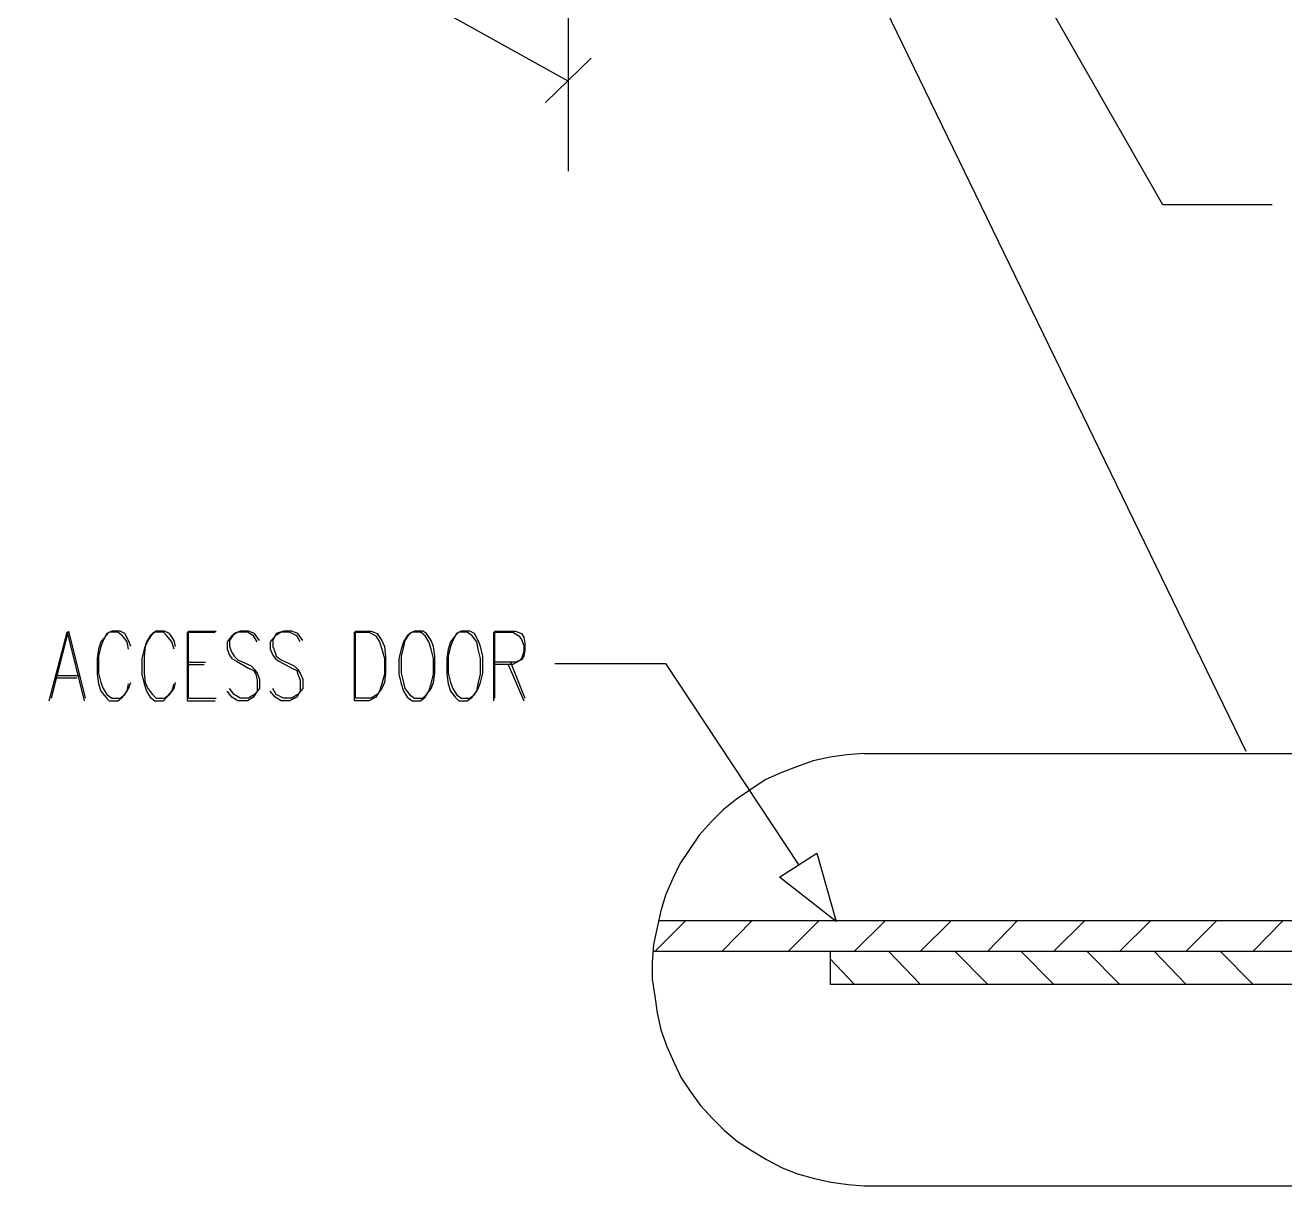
# Model space of a CAD drawing. Header units: metres. Extents: x 14 to 601, y -779 to -12.
# Drawn here: x 227 to 352.8, y -634.8 to -518.8 of the extents above; entities that cross this region are included whole.
import ezdxf

# ---------------------------------------------------------------- set-up
doc = ezdxf.new("R2010")
doc.units = ezdxf.units.M

msp = doc.modelspace()

# ---------------------------------------------------------------- linework, layer by layer
for p, q in [((284.92, -459.56), (348.88, -591.32)), ((281.2, -468.44), (281.2, -533.36)), ((281.2, -524.36), (226.96, -494.12)), ((340.6, -536.72), (318.64, -498.32)), ((278.92, -526.52), (283.48, -522.08)), ((351.52, -536.72), (340.6, -536.72)), ((229.36, -586.28), (231.16, -579.44)), ((229.6, -586.04), (231.28, -579.32)), ((231.16, -579.44), (232.84, -586.28)), ((231.28, -579.32), (232.96, -586.04)), ((235, -579.8), (234.52, -580.4)), ((235.12, -579.56), (234.76, -580.28)), ((235.36, -579.44), (235, -579.8)), ((235.6, -579.32), (235.12, -579.56)), ((236.2, -579.44), (235.36, -579.44)), ((236.44, -579.32), (235.6, -579.32)), ((236.68, -579.8), (236.2, -579.44)), ((236.92, -579.56), (236.44, -579.32)), ((237.16, -580.4), (236.68, -579.8)), ((237.28, -580.28), (236.92, -579.56)), ((239.44, -579.8), (239.08, -580.4)), ((239.68, -579.56), (239.2, -580.28)), ((239.92, -579.44), (239.44, -579.8)), ((240.04, -579.32), (239.68, -579.56)), ((240.76, -579.44), (239.92, -579.44)), ((240.88, -579.32), (240.04, -579.32)), ((241.12, -579.8), (240.76, -579.44)), ((241.36, -579.56), (240.88, -579.32)), ((241.6, -580.4), (241.12, -579.8)), ((241.84, -580.28), (241.36, -579.56)), ((243.16, -586.28), (243.16, -579.44)), ((243.16, -579.44), (245.92, -579.44)), ((243.28, -586.04), (243.28, -579.32)), ((243.28, -579.32), (246.04, -579.32)), ((247.6, -579.8), (247.12, -580.4)), ((247.84, -579.56), (247.36, -580.28)), ((248.2, -579.44), (247.6, -579.8)), ((248.44, -579.32), (247.84, -579.56)), ((249.16, -579.44), (248.2, -579.44)), ((249.28, -579.32), (248.44, -579.32)), ((249.76, -579.8), (249.16, -579.44)), ((249.88, -579.56), (249.28, -579.32)), ((250.12, -580.4), (249.76, -579.8)), ((250.36, -580.28), (249.88, -579.56)), ((251.92, -579.8), (251.44, -580.4)), ((252.04, -579.56), (251.68, -580.28)), ((252.52, -579.44), (251.92, -579.8)), ((252.76, -579.32), (252.04, -579.56)), ((253.36, -579.44), (252.52, -579.44)), ((253.6, -579.32), (252.76, -579.32)), ((254.08, -579.8), (253.36, -579.44)), ((254.2, -579.56), (253.6, -579.32)), ((254.44, -580.4), (254.08, -579.8)), ((254.68, -580.28), (254.2, -579.56)), ((259.84, -586.28), (259.84, -579.44)), ((259.84, -579.44), (261.28, -579.44)), ((259.96, -586.04), (259.96, -579.32)), ((259.96, -579.32), (261.52, -579.32)), ((261.28, -579.44), (262, -579.8)), ((261.52, -579.32), (262.12, -579.56)), ((262, -579.8), (262.36, -580.4)), ((262.12, -579.56), (262.6, -580.28)), ((265.12, -579.8), (264.76, -580.4)), ((265.36, -579.56), (264.88, -580.28)), ((265.6, -579.44), (265.12, -579.8)), ((265.84, -579.32), (265.36, -579.56)), ((266.44, -579.44), (265.6, -579.44)), ((266.68, -579.32), (265.84, -579.32)), ((266.92, -579.8), (266.44, -579.44)), ((267.04, -579.56), (266.68, -579.32)), ((267.28, -580.4), (266.92, -579.8)), ((267.52, -580.28), (267.04, -579.56)), ((269.92, -579.8), (269.44, -580.4)), ((270.04, -579.56), (269.68, -580.28)), ((270.28, -579.44), (269.92, -579.8)), ((270.52, -579.32), (270.04, -579.56)), ((271.12, -579.44), (270.28, -579.44)), ((271.36, -579.32), (270.52, -579.32)), ((271.6, -579.8), (271.12, -579.44)), ((271.84, -579.56), (271.36, -579.32)), ((272.08, -580.4), (271.6, -579.8)), ((272.2, -580.28), (271.84, -579.56)), ((273.76, -586.28), (273.76, -579.44)), ((273.76, -579.44), (275.68, -579.44)), ((273.88, -586.04), (273.88, -579.32)), ((273.88, -579.32), (275.92, -579.32)), ((275.68, -579.44), (276.28, -579.8)), ((275.92, -579.32), (276.52, -579.56)), ((276.28, -579.8), (276.52, -580.16)), ((276.52, -579.56), (276.76, -579.92)), ((276.76, -579.92), (276.88, -580.52)), ((234.28, -581.12), (234.16, -582.08)), ((234.52, -580.4), (234.28, -581.12)), ((234.52, -580.88), (234.28, -581.84)), ((234.76, -580.28), (234.52, -580.88)), ((237.28, -581.12), (237.16, -580.4)), ((237.52, -580.88), (237.28, -580.28)), ((238.84, -581.12), (238.6, -582.08)), ((239.08, -580.4), (238.84, -581.12)), ((238.96, -580.88), (238.84, -581.84)), ((239.2, -580.28), (238.96, -580.88)), ((241.84, -581.12), (241.6, -580.4)), ((241.96, -580.88), (241.84, -580.28)), ((247.12, -580.4), (247.12, -581.12)), ((247.12, -581.12), (247.36, -581.72)), ((247.36, -580.28), (247.36, -580.88)), ((247.36, -580.88), (247.6, -581.48)), ((251.44, -580.4), (251.44, -581.12)), ((251.44, -581.12), (251.68, -581.72)), ((251.68, -580.28), (251.68, -580.88)), ((251.68, -580.88), (251.92, -581.48)), ((262.36, -580.4), (262.6, -581.12)), ((262.6, -580.28), (262.84, -580.88)), ((262.6, -581.12), (262.84, -582.08)), ((262.84, -580.88), (262.96, -581.84)), ((264.52, -581.12), (264.28, -582.08)), ((264.76, -580.4), (264.52, -581.12)), ((264.76, -580.88), (264.52, -581.84)), ((264.88, -580.28), (264.76, -580.88)), ((267.52, -581.12), (267.28, -580.4)), ((267.76, -580.88), (267.52, -580.28)), ((267.76, -582.08), (267.52, -581.12)), ((267.88, -581.84), (267.76, -580.88)), ((269.2, -581.12), (269.08, -582.08)), ((269.44, -580.4), (269.2, -581.12)), ((269.44, -580.88), (269.2, -581.84)), ((269.68, -580.28), (269.44, -580.88)), ((272.2, -581.12), (272.08, -580.4)), ((272.44, -580.88), (272.2, -580.28)), ((272.44, -582.08), (272.2, -581.12)), ((272.68, -581.84), (272.44, -580.88)), ((276.52, -580.16), (276.76, -580.76)), ((276.76, -580.76), (276.76, -581.36)), ((276.88, -581.24), (276.76, -581.84)), ((276.88, -580.52), (276.88, -581.24)), ((234.16, -582.08), (234.16, -583.64)), ((234.28, -581.84), (234.28, -583.52)), ((238.6, -582.08), (238.6, -583.64)), ((238.84, -581.84), (238.84, -583.52)), ((243.28, -582.44), (244.96, -582.44)), ((247.36, -581.72), (247.6, -582.08)), ((247.6, -581.48), (247.84, -581.84)), ((247.6, -582.08), (248.08, -582.32)), ((247.84, -581.84), (248.2, -582.2)), ((248.08, -582.32), (249.28, -583.04)), ((248.2, -582.2), (249.52, -582.8)), ((251.68, -581.72), (251.92, -582.08)), ((251.92, -581.48), (252.04, -581.84)), ((251.92, -582.08), (252.28, -582.32)), ((252.04, -581.84), (252.52, -582.2)), ((252.28, -582.32), (253.6, -583.04)), ((252.52, -582.2), (253.84, -582.8)), ((262.84, -582.08), (262.84, -583.64)), ((262.96, -581.84), (262.96, -583.52)), ((264.28, -582.08), (264.28, -583.64)), ((264.52, -581.84), (264.52, -583.52)), ((267.76, -583.64), (267.76, -582.08)), ((267.88, -583.52), (267.88, -581.84)), ((269.08, -582.08), (269.08, -583.64)), ((269.2, -581.84), (269.2, -583.52)), ((272.44, -583.64), (272.44, -582.08)), ((272.68, -583.52), (272.68, -581.84)), ((275.92, -582.44), (273.88, -582.44)), ((275.44, -582.44), (276.88, -586.04)), ((276.28, -582.32), (275.68, -582.68)), ((276.52, -582.2), (275.92, -582.44)), ((276.52, -582.08), (276.28, -582.32)), ((276.76, -581.36), (276.52, -582.08)), ((276.76, -581.84), (276.52, -582.2)), ((230.2, -583.76), (232.36, -583.76)), ((234.16, -583.64), (234.28, -584.6)), ((234.28, -583.52), (234.52, -584.48)), ((238.6, -583.64), (238.84, -584.6)), ((238.84, -583.52), (238.96, -584.48)), ((243.16, -582.68), (244.84, -582.68)), ((249.28, -583.04), (249.76, -583.28)), ((249.52, -582.8), (249.88, -583.16)), ((249.76, -583.28), (250, -583.64)), ((249.88, -583.16), (250.12, -583.52)), ((250, -583.64), (250.12, -584.24)), ((250.12, -583.52), (250.36, -584.12)), ((253.6, -583.04), (254.08, -583.28)), ((253.84, -582.8), (254.2, -583.16)), ((254.08, -583.28), (254.2, -583.64)), ((254.2, -583.16), (254.44, -583.52)), ((254.2, -583.64), (254.44, -584.24)), ((254.44, -583.52), (254.68, -584.12)), ((262.84, -583.64), (262.6, -584.6)), ((262.96, -583.52), (262.84, -584.48)), ((264.28, -583.64), (264.52, -584.6)), ((264.52, -583.52), (264.76, -584.48)), ((267.52, -584.6), (267.76, -583.64)), ((267.76, -584.48), (267.88, -583.52)), ((269.08, -583.64), (269.2, -584.6)), ((269.2, -583.52), (269.44, -584.48)), ((272.2, -584.6), (272.44, -583.64)), ((272.44, -584.48), (272.68, -583.52)), ((275.68, -582.68), (273.76, -582.68)), ((275.2, -582.68), (276.76, -586.28)), ((279.88, -582.56), (290.92, -582.56)), ((290.92, -582.56), (304.24, -602.72)), ((230.08, -584), (232.12, -584)), ((234.28, -584.6), (234.52, -585.32)), ((234.52, -584.48), (234.76, -585.08)), ((237.16, -585.32), (237.28, -584.6)), ((237.28, -585.08), (237.52, -584.48)), ((238.84, -584.6), (239.08, -585.32)), ((238.96, -584.48), (239.2, -585.08)), ((241.6, -585.32), (241.84, -584.6)), ((241.84, -585.08), (241.96, -584.48)), ((250.12, -584.24), (250.12, -585.32)), ((250.36, -584.12), (250.36, -585.08)), ((254.44, -584.24), (254.44, -585.32)), ((254.68, -584.12), (254.68, -585.08)), ((262.6, -584.6), (262.36, -585.32)), ((262.84, -584.48), (262.6, -585.08)), ((264.52, -584.6), (264.76, -585.32)), ((264.76, -584.48), (264.88, -585.08)), ((267.28, -585.32), (267.52, -584.6)), ((267.52, -585.08), (267.76, -584.48)), ((269.2, -584.6), (269.44, -585.32)), ((269.44, -584.48), (269.68, -585.08)), ((272.08, -585.32), (272.2, -584.6)), ((272.2, -585.08), (272.44, -584.48)), ((234.52, -585.32), (235, -585.92)), ((234.76, -585.08), (235.12, -585.68)), ((235, -585.92), (235.36, -586.28)), ((235.12, -585.68), (235.6, -586.04)), ((235.36, -586.28), (236.2, -586.28)), ((235.6, -586.04), (236.44, -586.04)), ((236.2, -586.28), (236.68, -585.92)), ((236.44, -586.04), (236.92, -585.68)), ((236.68, -585.92), (237.16, -585.32)), ((236.92, -585.68), (237.28, -585.08)), ((239.08, -585.32), (239.44, -585.92)), ((239.2, -585.08), (239.68, -585.68)), ((239.44, -585.92), (239.92, -586.28)), ((239.68, -585.68), (240.04, -586.04)), ((239.92, -586.28), (240.76, -586.28)), ((240.04, -586.04), (240.88, -586.04)), ((240.76, -586.28), (241.12, -585.92)), ((240.88, -586.04), (241.36, -585.68)), ((241.12, -585.92), (241.6, -585.32)), ((241.36, -585.68), (241.84, -585.08)), ((243.16, -586.28), (245.92, -586.28)), ((243.28, -586.04), (246.04, -586.04)), ((247.6, -585.92), (247.12, -585.32)), ((247.84, -585.68), (247.36, -585.08)), ((248.2, -586.28), (247.6, -585.92)), ((248.44, -586.04), (247.84, -585.68)), ((249.16, -586.28), (248.2, -586.28)), ((249.28, -586.04), (248.44, -586.04)), ((249.76, -585.92), (249.16, -586.28)), ((249.88, -585.68), (249.28, -586.04)), ((250.12, -585.32), (249.76, -585.92)), ((250.36, -585.08), (249.88, -585.68)), ((251.92, -585.92), (251.44, -585.32)), ((252.04, -585.68), (251.68, -585.08)), ((252.52, -586.28), (251.92, -585.92)), ((252.76, -586.04), (252.04, -585.68)), ((253.36, -586.28), (252.52, -586.28)), ((253.6, -586.04), (252.76, -586.04)), ((254.08, -585.92), (253.36, -586.28)), ((254.2, -585.68), (253.6, -586.04)), ((254.44, -585.32), (254.08, -585.92)), ((254.68, -585.08), (254.2, -585.68)), ((261.28, -586.28), (259.84, -586.28)), ((261.52, -586.04), (259.96, -586.04)), ((262, -585.92), (261.28, -586.28)), ((262.12, -585.68), (261.52, -586.04)), ((262.36, -585.32), (262, -585.92)), ((262.6, -585.08), (262.12, -585.68)), ((264.76, -585.32), (265.12, -585.92)), ((264.88, -585.08), (265.36, -585.68)), ((265.12, -585.92), (265.6, -586.28)), ((265.36, -585.68), (265.84, -586.04)), ((265.6, -586.28), (266.44, -586.28)), ((265.84, -586.04), (266.68, -586.04)), ((266.44, -586.28), (266.92, -585.92)), ((266.68, -586.04), (267.04, -585.68)), ((266.92, -585.92), (267.28, -585.32)), ((267.04, -585.68), (267.52, -585.08)), ((269.44, -585.32), (269.92, -585.92)), ((269.68, -585.08), (270.04, -585.68)), ((269.92, -585.92), (270.28, -586.28)), ((270.04, -585.68), (270.52, -586.04)), ((270.28, -586.28), (271.12, -586.28)), ((270.52, -586.04), (271.36, -586.04)), ((271.12, -586.28), (271.6, -585.92)), ((271.36, -586.04), (271.84, -585.68)), ((271.6, -585.92), (272.08, -585.32)), ((271.84, -585.68), (272.2, -585.08)), ((305.68, -592.28), (304, -592.88)), ((307.36, -591.92), (305.68, -592.28)), ((309.04, -591.68), (307.36, -591.92)), ((310.72, -591.56), (309.04, -591.68)), ((310.72, -591.56), (403.12, -591.56)), ((302.44, -593.48), (300.88, -594.2)), ((304, -592.88), (302.44, -593.48)), ((300.88, -594.2), (299.44, -595.16)), ((298, -596.12), (296.68, -597.2)), ((299.44, -595.16), (298, -596.12)), ((296.68, -597.2), (295.48, -598.4)), ((295.48, -598.4), (294.28, -599.72)), ((294.28, -599.72), (293.32, -601.16)), ((293.32, -601.16), (292.36, -602.6)), ((292.36, -602.6), (291.64, -604.04)), ((302.32, -603.92), (306.04, -601.52)), ((306.04, -601.52), (307.96, -608.36)), ((307.96, -608.36), (302.32, -603.92)), ((291.64, -604.04), (290.92, -605.72)), ((290.92, -605.72), (290.44, -607.28)), ((290.44, -607.28), (290.08, -608.96)), ((290.08, -608.96), (289.72, -610.64)), ((289.84, -611.36), (292.96, -608.24)), ((290.32, -608.24), (359.32, -608.24)), ((296.56, -611.36), (299.56, -608.24)), ((303.16, -611.36), (306.28, -608.24)), ((309.76, -611.36), (312.88, -608.24)), ((316.36, -611.36), (319.48, -608.24)), ((323.08, -611.36), (326.08, -608.24)), ((329.68, -611.36), (332.8, -608.24)), ((336.28, -611.36), (339.4, -608.24)), ((342.88, -611.36), (346, -608.24)), ((349.6, -611.36), (352.6, -608.24)), ((289.72, -610.64), (289.6, -612.44)), ((383.08, -611.36), (289.72, -611.36)), ((307.36, -611.36), (307.36, -614.6)), ((316.36, -614.6), (313.24, -611.36)), ((323.08, -614.6), (319.84, -611.36)), ((329.68, -614.6), (326.44, -611.36)), ((336.28, -614.6), (333.04, -611.36)), ((342.88, -614.6), (339.76, -611.36)), ((349.6, -614.6), (346.36, -611.36)), ((289.6, -612.44), (289.6, -614.12)), ((309.76, -614.6), (307.36, -612.08)), ((289.6, -614.12), (289.84, -615.8)), ((307.36, -614.6), (383.08, -614.6)), ((289.84, -615.8), (290.08, -617.48)), ((290.08, -617.48), (290.44, -619.16)), ((290.44, -619.16), (291.04, -620.84)), ((291.04, -620.84), (291.76, -622.4)), ((291.76, -622.4), (292.48, -623.96)), ((292.48, -623.96), (293.44, -625.4)), ((293.44, -625.4), (294.4, -626.72)), ((294.4, -626.72), (295.6, -628.04)), ((295.6, -628.04), (296.8, -629.24)), ((296.8, -629.24), (298.12, -630.32)), ((298.12, -630.32), (299.56, -631.28)), ((299.56, -631.28), (301, -632.12)), ((301, -632.12), (302.56, -632.96)), ((302.56, -632.96), (304.12, -633.56)), ((304.12, -633.56), (305.8, -634.04)), ((305.8, -634.04), (307.48, -634.4)), ((307.48, -634.4), (309.16, -634.64)), ((309.16, -634.64), (310.72, -634.76)), ((310.72, -634.76), (403.12, -634.76))]:
    msp.add_line(p, q)

doc.saveas('drawing.dxf')
